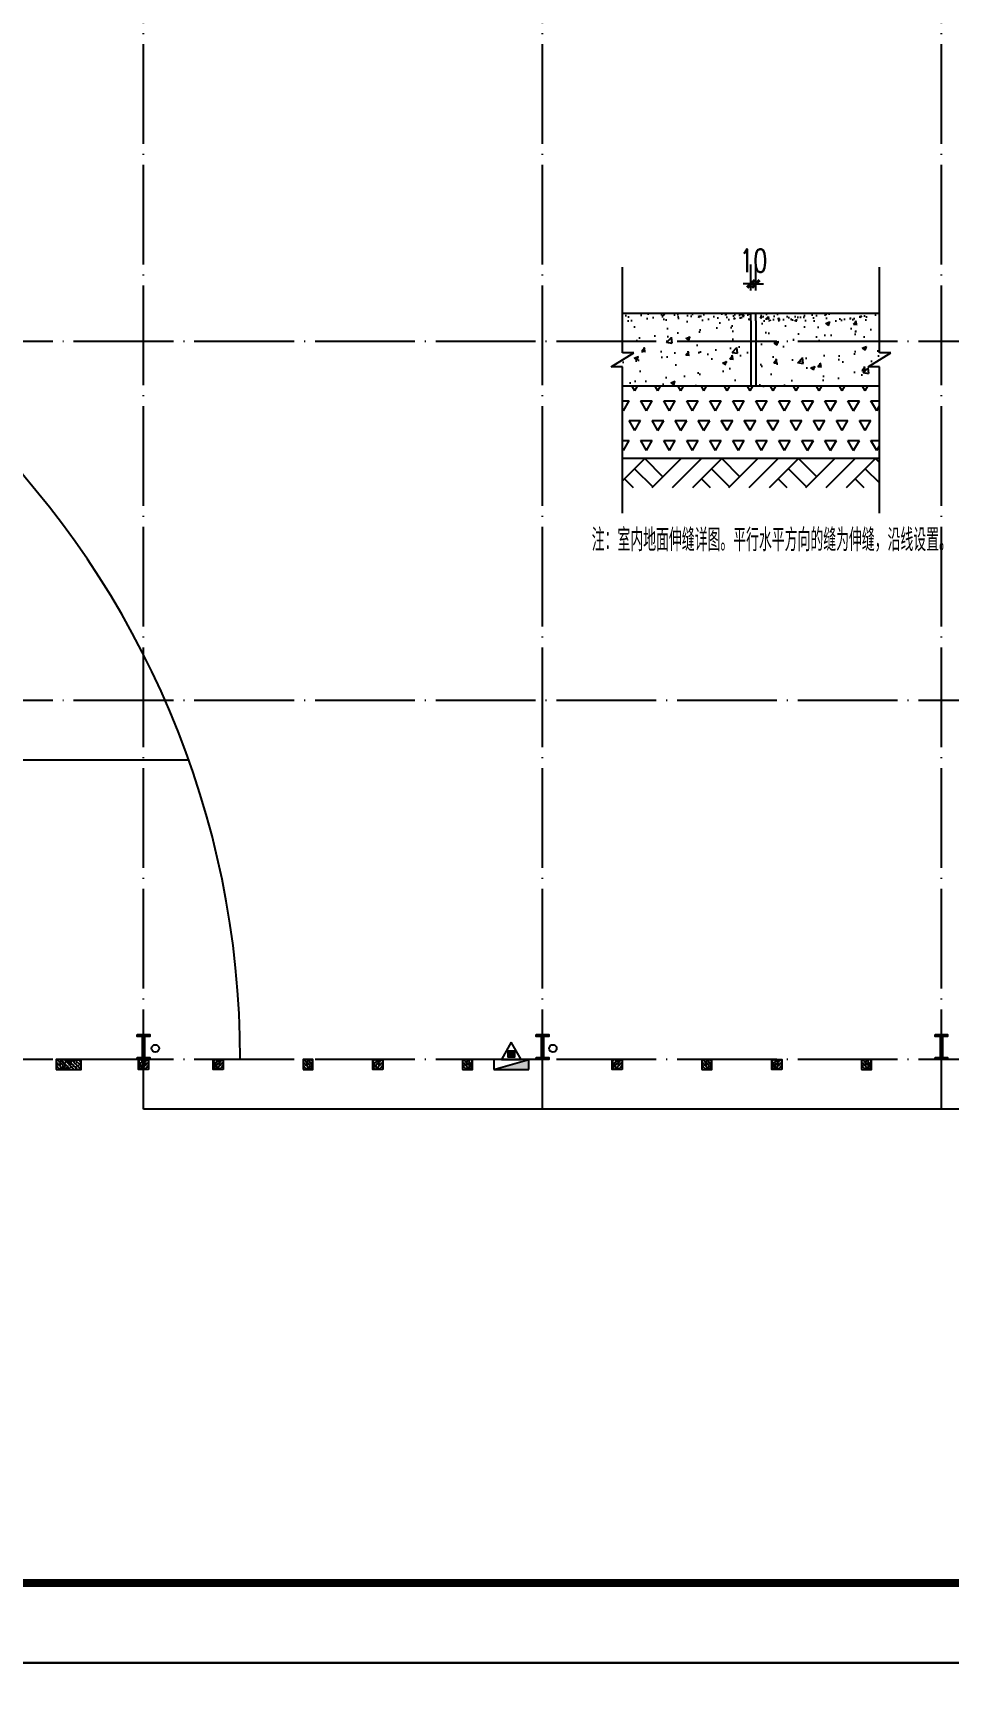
# Model space of a CAD drawing. Extents: x 1036631 to 1215829, y 514619 to 909419.
# Drawn here: x 1131059 to 1149412, y 715459 to 748897 of the extents above; entities that cross this region are included whole.
import ezdxf

# ---------------------------------------------------------------- set-up
doc = ezdxf.new("R2010")
doc.units = 0
doc.header["$LTSCALE"] = 1000
doc.header["$MEASUREMENT"] = 0
doc.linetypes.add('DOTE', pattern=[2.42, 2, -0.2, 0.02, -0.2])
for name, color, linetype in [('AXIS', 3, 'Continuous'), ('DOTE', 1, 'Continuous'), ('EQUIP_消火栓', 7, 'Continuous'), ('EQUIP_消防', 7, 'Continuous'), ('GZ', 7, 'Continuous'), ('PUB_TEXT', 7, 'Continuous'), ('PUB_TITLE', 4, 'Continuous'), ('VPIPE-消防', 1, 'TG_XH'), ('WALL', 9, 'Continuous'), ('刚柱', 2, 'Continuous'), ('卫浴', 7, 'Continuous'), ('填充', 8, 'Continuous'), ('散水', 32, 'Continuous'), ('线', 150, 'Continuous')]:
    doc.layers.add(name, color=color, linetype=linetype)
doc.styles.add('DIM_FONT', font='SIMPLEX', dxfattribs={"width": 0.7, "bigfont": 'GBCBIG'})
doc.styles.add('TG_LINETYPE', font='SIMPLEX', dxfattribs={"width": 0.8, "height": 3, "bigfont": 'HZTXT'})
doc.styles.add('TSSD_REIN', font='Tssdeng.shx', dxfattribs={"width": 0.7, "bigfont": 'tssdchn.shx'})
doc.linetypes.add('TG_XH', pattern='A,2,-0.6,["XH",TG_LINETYPE,S=0.1,R=0,X=-0.52,Y=-0.15],0', length=2.6)
doc.dimstyles.new('DIMN120', dxfattribs={"dimscale": 1.2, "dimtxt": 300, "dimasz": 100, "dimexe": 250, "dimexo": 300, "dimgap": 150, "dimtad": 1, "dimdec": 0, "dimzin": 0, "dimdsep": 46, "dimtxsty": 'DIM_FONT', "dimblk": 'ARCHTICK', "dimcen": 0.09, "dimclrt": 7, "dimazin": 2, "dimtfac": 1, "dimtdec": 0, "dimtix": 1, "dimtmove": 2, "dimatfit": 3, "dimldrblk": 'ARCHTICK', "dimfxl": 1, "dimtolj": 1, "dimtzin": 0, "dimarcsym": 0})

# ---------------------------------------------------------------- blocks, each defined once
blk = doc.blocks.new('sdhfxdhnfdhx')
h = blk.add_hatch(color=256)
h.paths.add_polyline_path([(3050366, 936899), (3050616, 936899), (3050616, 936859), (3050366, 936859)])
h.paths.add_polyline_path([(3050511, 937319), (3050511, 936899), (3050471, 936899), (3050471, 937319)])
h.paths.add_polyline_path([(3050366, 937359), (3050616, 937359), (3050616, 937319), (3050366, 937319)])
for points in [[(3050366, 937359), (3050616, 937359), (3050616, 937319), (3050366, 937319)], [(3050511, 937319), (3050511, 936899), (3050471, 936899), (3050471, 937319)], [(3050366, 936899), (3050616, 936899), (3050616, 936859), (3050366, 936859)]]:
    blk.add_lwpolyline(points, close=True)
blk = doc.blocks.new('_ArchTick')
at = {"color": 0, "linetype": 'ByBlock', "const_width": 0.4}
blk.add_lwpolyline([(-0.5, -0.5), (0.5, 0.5)], dxfattribs=at)
blk = doc.blocks.new('*D13')
at = {"layer": 'AXIS', "color": 0, "lineweight": -2}
for p, q in [((1321142, 939231), (1321142, 939633)), ((1321217, 939231), (1321217, 939633)), ((1321142, 939333), (1321022, 939333)), ((1321142, 939333), (1321217, 939333)), ((1321217, 939333), (1321337, 939333))]:
    blk.add_line(p, q, dxfattribs=at)
at = {"layer": 'Defpoints', "color": 0}
for p in [(1321217, 939333), (1321142, 938871), (1321217, 938871)]:
    blk.add_point(p, dxfattribs=at)
at = {"layer": 'AXIS', "color": 0, "lineweight": -2, "xscale": 120, "yscale": 120, "zscale": 120}
blk.add_blockref('_ArchTick', (1321142, 939333), dxfattribs=at)
at = {"layer": 'AXIS', "color": 0, "lineweight": -2, "xscale": 120, "yscale": 120, "zscale": 120, "rotation": 180}
blk.add_blockref('_ArchTick', (1321217, 939333), dxfattribs=at)
at = {"layer": 'AXIS', "color": 7, "insert": (1321180, 939693), "char_height": 360, "attachment_point": 5, "style": 'DIM_FONT'}
blk.add_mtext('\\A1;10', dxfattribs=at)
blk = doc.blocks.new('$ATTACHMENT$00000214')
h = blk.add_hatch()
h.set_pattern_fill('ANSI31', color=256, scale=200, style=0)
h.set_pattern_definition([(45, (-38543.802, -6842.639), (-17.67767, 17.67767), [])])
h.paths.add_polyline_path([(-65, 2), (65, 2), (65, -128), (-65, -128)])
for points in [[(0, 172), (-198, -172), (198, -172)], [(-65, 2), (65, 2), (65, -128), (-65, -128)]]:
    blk.add_lwpolyline(points, close=True)
blk = doc.blocks.new('$TwtSys$00000434')
for p, q in [((-0.5, 0.5), (-0.5, -0.5)), ((-0.5, -0.5), (0.5, 0.5)), ((0.5, 0.5), (-0.5, 0.5)), ((0.5, -0.5), (0.5, 0.5)), ((-0.5, -0.5), (0.5, -0.5))]:
    blk.add_line(p, q)
blk.add_solid([(0.5, -0.5), (0.5, 0.5), (-0.5, -0.5)])
blk = doc.blocks.new('xhs')
at = {"layer": 'EQUIP_消火栓', "xscale": 700.0000000000026, "yscale": 200, "zscale": 700, "rotation": 359.9999949910357}
blk.add_blockref('$TwtSys$00000434', (4416311, -1410339), dxfattribs=at)
at = {"layer": 'EQUIP_消防'}
blk.add_blockref('$ATTACHMENT$00000214', (4416311, -1410067), dxfattribs=at)
blk = doc.blocks.new('fgfdg4324')
at = {"layer": '填充'}
h = blk.add_hatch(dxfattribs=at)
h.set_pattern_fill('AR-CONC', color=256, scale=1.5, style=0)
h.set_pattern_definition([(50, (1162206.75, 984505.15), (273.277, -23.90863), [28.575, -314.325]), (355, (1162206.75, 984505.15), (-52.86424, 286.58496), [22.86, -251.46]), (100.451, (1162229.52, 984503.16), (220.41375, 262.67503), [24.285, -267.135]), (46.1842, (1162206.75, 984581.35), (406.61856, -63.0635), [42.8625, -471.4875]), (96.6356, (1162240.63, 984576.1), (356.10635, 371.1383), [36.4275, -400.7025]), (351.184, (1162206.75, 984581.35), (356.1069, 371.1377), [34.29, -377.19]), (21, (1162244.85, 984562.3), (227.42232, -153.39828), [28.575, -314.325]), (326, (1162244.85, 984562.3), (92.70304, 276.28195), [22.86, -251.46]), (71.4514, (1162263.8, 984549.52), (320.12474, 122.8843), [24.285, -267.135]), (37.5, (1162206.75, 984505.155), (4.632905, 126.83256), [0, -248.412, 0, -255.27, 0, -252.4125]), (7.5, (1162206.75, 984505.15), (100.22949, 150.27086), [0, -145.542, 0, -242.697, 0, -96.2025]), (327.5, (1162121.79, 984505.15), (203.38589, -8.593116), [0, -95.25, 0, -297.18, 0, -394.335]), (317.5, (1162083.69, 984505.15), (222.19377, 38.13974), [0, -123.825, 0, -197.358, 0, -280.035])])
h.paths.add_polyline_path([(1319149.9, 938871.2), (1319149.9, 938758.7), (1321142.3, 938758.7), (1321142.3, 938871.2)])
h.paths.add_polyline_path([(1323134.8, 938758.7), (1323134.8, 938871.2), (1321217.3, 938871.2), (1321217.3, 938758.7)])
h = blk.add_hatch(dxfattribs=at)
h.set_pattern_fill('AR-CONC', color=256, scale=3.75, style=0)
h.set_pattern_definition([(50, (1506437.95, 1761382.7), (683.1925, -59.77157), [71.4375, -785.8125]), (355, (1506437.95, 1761382.7), (-132.1606, 716.4624), [57.15, -628.65]), (100.451, (1506494.9, 1761377.7), (551.0344, 656.6876), [60.7125, -667.8375]), (46.1842, (1506437.95, 1761573.2), (1016.5464, -157.6587), [107.1563, -1178.7188]), (96.6356, (1506522.7, 1761560.1), (890.2659, 927.8458), [91.0687, -1001.7562]), (351.184, (1506438, 1761573.2), (890.2673, 927.8442), [85.725, -942.975]), (21, (1506533.2, 1761525.6), (568.5558, -383.4957), [71.4375, -785.8125]), (326, (1506533.2, 1761525.6), (231.7576, 690.7049), [57.15, -628.65]), (71.4514, (1506580.6, 1761493.6), (800.31184, 307.2107), [60.7125, -667.8375]), (37.5, (1506437.95, 1761382.7), (11.58226, 317.081396), [0, -621.03, 0, -638.175, 0, -631.03125]), (7.5, (1506437.95, 1761382.7), (250.57373, 375.67716), [0, -363.855, 0, -606.7425, 0, -240.50625]), (327.5, (1506225.54, 1761382.7), (508.46473, -21.48279), [0, -238.125, 0, -742.95, 0, -985.8375]), (317.5, (1506130.3, 1761382.7), (555.48443, 95.34934), [0, -309.5625, 0, -493.395, 0, -700.0875])])
h.paths.add_polyline_path([(1321217.3, 938758.7), (1321217.3, 937746.2), (1323134.8, 937746.2), (1323134.8, 938046.6), (1322960.5, 938046.6), (1323310.4, 938264.1), (1323134.8, 938264.1), (1323134.8, 938758.7)])
h.paths.add_polyline_path([(1319149.9, 938758.7), (1319149.9, 938264.1), (1319325.5, 938264.1), (1318975.6, 938046.6), (1319149.9, 938046.6), (1319149.9, 937746.2), (1321142.3, 937746.2), (1321142.3, 938758.7)])
h = blk.add_hatch(dxfattribs=at)
h.set_pattern_fill('TRIANG', color=256, scale=37.5, style=0)
h.set_pattern_definition([(60, (1506437.95, 1761382.7), (-178.59369, 309.33341), [178.59375, -178.59375]), (120, (1506437.95, 1761382.7), (-357.18744, 4e-05), [178.59375, -178.59375]), (0, (1506348.65, 1761537.37), (178.59375, 309.33337), [178.59375, -178.59375])])
h.paths.add_polyline_path([(1319149.9, 937746.2), (1319149.9, 936621.2), (1321326.3, 936621.2), (1323134.8, 936621.2), (1323134.8, 937746.2)])
blk.add_line((1323134.8, 936621.2), (1319149.9, 936621.2))
at = {"layer": 'AXIS'}
for p, q in [((1319149.9, 938264.1), (1319149.9, 939590.2)), ((1323134.8, 938264.1), (1323134.8, 939590.2)), ((1318975.6, 938046.6), (1319325.5, 938264.1)), ((1319149.9, 938046.6), (1318975.6, 938046.6)), ((1319325.5, 938264.1), (1319149.9, 938264.1)), ((1319149.9, 935774.5), (1319149.9, 938046.6)), ((1322960.5, 938046.6), (1323310.4, 938264.1)), ((1323134.8, 938046.6), (1322960.5, 938046.6)), ((1323310.4, 938264.1), (1323134.8, 938264.1)), ((1323134.8, 935774.5), (1323134.8, 938046.6))]:
    blk.add_line(p, q, dxfattribs=at)
at = {"layer": 'WALL'}
for p, q in [((1323134.8, 938871.2), (1319149.9, 938871.2)), ((1321142.3, 938758.7), (1321142.3, 937746.2)), ((1321217.3, 938758.7), (1321217.3, 937746.2)), ((1323134.8, 937746.2), (1319149.9, 937746.2))]:
    blk.add_line(p, q, dxfattribs=at)
at = {"layer": '填充'}
for p, q in [((1321142.3, 938758.7), (1321142.3, 938871.2)), ((1321217.3, 938758.7), (1321217.3, 938871.2)), ((1319149.9, 936275.9), (1319495.1, 936621.2)), ((1319495.1, 936621.2), (1319776.4, 936339.9)), ((1319607.6, 936171.2), (1320057.6, 936621.2)), ((1319922.6, 936171.2), (1320372.6, 936621.2)), ((1320237.6, 936171.2), (1320687.6, 936621.2)), ((1320687.6, 936621.2), (1320968.9, 936339.9)), ((1320800.1, 936171.2), (1321250.1, 936621.2)), ((1321115.1, 936171.2), (1321565.1, 936621.2)), ((1321430.1, 936171.2), (1321880.1, 936621.2)), ((1321880.1, 936621.2), (1322161.4, 936339.9)), ((1321992.6, 936171.2), (1322442.6, 936621.2)), ((1322307.6, 936171.2), (1322757.6, 936621.2)), ((1322622.6, 936171.2), (1323072.6, 936621.2)), ((1323072.6, 936621.2), (1323134.8, 936559.1)), ((1319180.1, 936306.2), (1319315.1, 936171.2)), ((1319337.6, 936463.7), (1319618.9, 936182.4)), ((1320372.6, 936306.2), (1320507.6, 936171.2)), ((1320530.1, 936463.7), (1320811.4, 936182.4)), ((1321565.1, 936306.2), (1321700.1, 936171.2)), ((1321722.6, 936463.7), (1322003.9, 936182.4)), ((1322757.6, 936306.2), (1322892.6, 936171.2)), ((1322915.1, 936463.7), (1323134.8, 936244.1))]:
    blk.add_line(p, q, dxfattribs=at)
at = {"layer": 'PUB_TEXT', "style": 'TSSD_REIN', "width": 0.6}
blk.add_text('注：室内地面伸缝详图。平行水平方向的缝为伸缝，沿线设置。', height=350, dxfattribs=at).set_placement((1318672.5, 935185))
at = {"layer": 'AXIS'}
dim = blk.add_aligned_dim(p1=(1321142.3, 938871.2), p2=(1321217.3, 938871.2), distance=462.1, text='10', dimstyle='DIMN120', dxfattribs=at)
dim.commit()
dim.dimension.update_dxf_attribs({"geometry": '*D13', "text_midpoint": (1321179.8, 939693.3)})

msp = doc.modelspace()

# ---------------------------------------------------------------- hatches: boundary and pattern name
at = {"layer": 'GZ'}
h = msp.add_hatch(dxfattribs=at)
h.set_pattern_fill('钢筋混凝土', color=256, scale=20, style=0)
h.set_pattern_definition([(315, (1078131.9, 803923.906), (-35.35534, -35.35534), []), (310, (1078131.9, 803923.9), (143.45204, 12.55043), [15, -165]), (5, (1078131.9, 803923.9), (-27.75027, -150.43843), [12, -132]), (259.5486, (1078143.86, 803924.95), (115.70188, -137.8879), [12.74804, -140.22842]), (313.8158, (1078131.9, 803883.9), (213.4482, 33.1038), [22.5, -247.5]), (263.3644, (1078149.69, 803886.66), (186.93254, -194.82357), [19.12206, -210.3426]), (8.8158, (1078131.9, 803883.9), (186.9324, -194.8237), [18, -198]), (339, (1078151.9, 803893.9), (119.38141, 80.52378), [15, -165]), (34, (1078151.9, 803893.9), (48.66307, -145.03), [12, -132]), (288.5486, (1078161.85, 803900.62), (168.04453, -64.5061), [12.74804, -140.22842]), (322.5, (1078131.9, 803923.906), (2.43197, -66.57877), [0, -130.4, 0, -134, 0, -132.5]), (352.5, (1078131.9, 803923.906), (52.61391, -78.88234), [0, -76.4, 0, -127.4, 0, -50.5]), (32.5, (1078087.3, 803923.906), (106.764487, 4.510974), [0, -50, 0, -156, 0, -207]), (42.5, (1078067.3, 803923.91), (116.63723, -20.021), [0, -65, 0, -103.6, 0, -147])])
h.paths.add_polyline_path([(1131517, 728119), (1132017, 728119), (1132017, 728319), (1131517, 728319)])
h = msp.add_hatch(dxfattribs=at)
h.set_pattern_fill('钢筋混凝土', color=256, scale=20, style=0)
h.set_pattern_definition([(225, (1186751.187, 803923.906), (35.35534, -35.35534), []), (230, (1186751.19, 803923.9), (-143.45204, 12.55043), [15, -165]), (175, (1186751.19, 803923.9), (27.75027, -150.43843), [12, -132]), (280.4514, (1186739.23, 803924.95), (-115.70188, -137.8879), [12.74804, -140.22842]), (226.1842, (1186751.19, 803883.9), (-213.4482, 33.1038), [22.5, -247.5]), (276.6356, (1186733.4, 803886.66), (-186.93254, -194.82357), [19.12206, -210.3426]), (171.1842, (1186751.19, 803883.9), (-186.9324, -194.8237), [18, -198]), (201, (1186731.19, 803893.9), (-119.38141, 80.52378), [15, -165]), (146, (1186731.19, 803893.9), (-48.66307, -145.03), [12, -132]), (251.4514, (1186721.24, 803900.62), (-168.04453, -64.5061), [12.74804, -140.22842]), (217.5, (1186751.187, 803923.906), (-2.43197, -66.57877), [0, -130.4, 0, -134, 0, -132.5]), (187.5, (1186751.19, 803923.906), (-52.61391, -78.88234), [0, -76.4, 0, -127.4, 0, -50.5]), (147.5, (1186795.787, 803923.906), (-106.764487, 4.510974), [0, -50, 0, -156, 0, -207]), (137.5, (1186815.79, 803923.91), (-116.63723, -20.021), [0, -65, 0, -103.6, 0, -147])])
h.paths.add_polyline_path([(1133367, 728119), (1133167, 728119), (1133167, 728319), (1133367, 728319)])
h = msp.add_hatch(dxfattribs=at)
h.set_pattern_fill('钢筋混凝土', color=256, scale=20, style=0)
h.set_pattern_definition([(225, (1188251.13, 803923.906), (35.35534, -35.35534), []), (230, (1188251.13, 803923.9), (-143.45204, 12.55043), [15, -165]), (175, (1188251.13, 803923.9), (27.75027, -150.43843), [12, -132]), (280.4514, (1188239.17, 803924.95), (-115.70188, -137.8879), [12.74804, -140.22842]), (226.1842, (1188251.13, 803883.9), (-213.4482, 33.1038), [22.5, -247.5]), (276.6356, (1188233.34, 803886.66), (-186.93254, -194.82357), [19.12206, -210.3426]), (171.1842, (1188251.13, 803883.9), (-186.9324, -194.8237), [18, -198]), (201, (1188231.13, 803893.9), (-119.38141, 80.52378), [15, -165]), (146, (1188231.13, 803893.9), (-48.66307, -145.03), [12, -132]), (251.4514, (1188221.18, 803900.62), (-168.04453, -64.5061), [12.74804, -140.22842]), (217.5, (1188251.13, 803923.906), (-2.43197, -66.57877), [0, -130.4, 0, -134, 0, -132.5]), (187.5, (1188251.13, 803923.906), (-52.61391, -78.88234), [0, -76.4, 0, -127.4, 0, -50.5]), (147.5, (1188295.73, 803923.906), (-106.764487, 4.510974), [0, -50, 0, -156, 0, -207]), (137.5, (1188315.73, 803923.91), (-116.63723, -20.021), [0, -65, 0, -103.6, 0, -147])])
h.paths.add_polyline_path([(1134866, 728119), (1134666, 728119), (1134666, 728319), (1134866, 728319)])
h = msp.add_hatch(dxfattribs=at)
h.set_pattern_fill('钢筋混凝土', color=256, scale=20, style=0)
h.set_pattern_definition([(315, (1083081.844, 803923.906), (-35.35534, -35.35534), []), (310, (1083081.84, 803923.9), (143.45204, 12.55043), [15, -165]), (5, (1083081.84, 803923.9), (-27.75027, -150.43843), [12, -132]), (259.5486, (1083093.8, 803924.95), (115.70188, -137.8879), [12.74804, -140.22842]), (313.8158, (1083081.84, 803883.9), (213.4482, 33.1038), [22.5, -247.5]), (263.3644, (1083099.63, 803886.66), (186.93254, -194.82357), [19.12206, -210.3426]), (8.8158, (1083081.84, 803883.9), (186.9324, -194.8237), [18, -198]), (339, (1083101.84, 803893.9), (119.38141, 80.52378), [15, -165]), (34, (1083101.84, 803893.9), (48.66307, -145.03), [12, -132]), (288.5486, (1083111.79, 803900.62), (168.04453, -64.5061), [12.74804, -140.22842]), (322.5, (1083081.844, 803923.906), (2.43197, -66.57877), [0, -130.4, 0, -134, 0, -132.5]), (352.5, (1083081.844, 803923.906), (52.61391, -78.88234), [0, -76.4, 0, -127.4, 0, -50.5]), (32.5, (1083037.244, 803923.906), (106.764487, 4.510974), [0, -50, 0, -156, 0, -207]), (42.5, (1083017.24, 803923.91), (116.63723, -20.021), [0, -65, 0, -103.6, 0, -147])])
h.paths.add_polyline_path([(1136466, 728119), (1136666, 728119), (1136666, 728319), (1136466, 728319)])
h = msp.add_hatch(dxfattribs=at)
h.set_pattern_fill('钢筋混凝土', color=256, scale=20, style=0)
h.set_pattern_definition([(225, (1191451.435, 803923.906), (35.35534, -35.35534), []), (230, (1191451.43, 803923.9), (-143.45204, 12.55043), [15, -165]), (175, (1191451.43, 803923.9), (27.75027, -150.43843), [12, -132]), (280.4514, (1191439.48, 803924.95), (-115.70188, -137.8879), [12.74804, -140.22842]), (226.1842, (1191451.43, 803883.9), (-213.4482, 33.1038), [22.5, -247.5]), (276.6356, (1191433.65, 803886.66), (-186.93254, -194.82357), [19.12206, -210.3426]), (171.1842, (1191451.43, 803883.9), (-186.9324, -194.8237), [18, -198]), (201, (1191431.43, 803893.9), (-119.38141, 80.52378), [15, -165]), (146, (1191431.43, 803893.9), (-48.66307, -145.03), [12, -132]), (251.4514, (1191421.49, 803900.62), (-168.04453, -64.5061), [12.74804, -140.22842]), (217.5, (1191451.435, 803923.906), (-2.43197, -66.57877), [0, -130.4, 0, -134, 0, -132.5]), (187.5, (1191451.435, 803923.906), (-52.61391, -78.88234), [0, -76.4, 0, -127.4, 0, -50.5]), (147.5, (1191496.035, 803923.906), (-106.764487, 4.510974), [0, -50, 0, -156, 0, -207]), (137.5, (1191516.035, 803923.91), (-116.63723, -20.021), [0, -65, 0, -103.6, 0, -147])])
h.paths.add_polyline_path([(1138067, 728119), (1137867, 728119), (1137867, 728319), (1138067, 728319)])
h = msp.add_hatch(dxfattribs=at)
h.set_pattern_fill('钢筋混凝土', color=256, scale=20, style=0)
h.set_pattern_definition([(315, (1086282.15, 803923.906), (-35.35534, -35.35534), []), (310, (1086282.15, 803923.9), (143.45204, 12.55043), [15, -165]), (5, (1086282.15, 803923.9), (-27.75027, -150.43843), [12, -132]), (259.5486, (1086294.1, 803924.95), (115.70188, -137.8879), [12.74804, -140.22842]), (313.8158, (1086282.15, 803883.9), (213.4482, 33.1038), [22.5, -247.5]), (263.3644, (1086299.94, 803886.66), (186.93254, -194.82357), [19.12206, -210.3426]), (8.8158, (1086282.15, 803883.9), (186.9324, -194.8237), [18, -198]), (339, (1086302.15, 803893.9), (119.38141, 80.52378), [15, -165]), (34, (1086302.15, 803893.9), (48.66307, -145.03), [12, -132]), (288.5486, (1086312.1, 803900.62), (168.04453, -64.5061), [12.74804, -140.22842]), (322.5, (1086282.15, 803923.906), (2.43197, -66.57877), [0, -130.4, 0, -134, 0, -132.5]), (352.5, (1086282.15, 803923.906), (52.61391, -78.88234), [0, -76.4, 0, -127.4, 0, -50.5]), (32.5, (1086237.55, 803923.906), (106.764487, 4.510974), [0, -50, 0, -156, 0, -207]), (42.5, (1086217.55, 803923.91), (116.63723, -20.021), [0, -65, 0, -103.6, 0, -147])])
h.paths.add_polyline_path([(1139667, 728119), (1139867, 728119), (1139867, 728319), (1139667, 728319)])
h = msp.add_hatch(dxfattribs=at)
h.set_pattern_fill('钢筋混凝土', color=256, scale=20, style=0)
h.set_pattern_definition([(225, (1196251.13, 803923.906), (35.35534, -35.35534), []), (230, (1196251.13, 803923.9), (-143.45204, 12.55043), [15, -165]), (175, (1196251.13, 803923.9), (27.75027, -150.43843), [12, -132]), (280.4514, (1196239.17, 803924.95), (-115.70188, -137.8879), [12.74804, -140.22842]), (226.1842, (1196251.13, 803883.9), (-213.4482, 33.1038), [22.5, -247.5]), (276.6356, (1196233.34, 803886.66), (-186.93254, -194.82357), [19.12206, -210.3426]), (171.1842, (1196251.13, 803883.9), (-186.9324, -194.8237), [18, -198]), (201, (1196231.13, 803893.9), (-119.38141, 80.52378), [15, -165]), (146, (1196231.13, 803893.9), (-48.66307, -145.03), [12, -132]), (251.4514, (1196221.18, 803900.62), (-168.04453, -64.5061), [12.74804, -140.22842]), (217.5, (1196251.13, 803923.906), (-2.43197, -66.57877), [0, -130.4, 0, -134, 0, -132.5]), (187.5, (1196251.13, 803923.906), (-52.61391, -78.88234), [0, -76.4, 0, -127.4, 0, -50.5]), (147.5, (1196295.73, 803923.906), (-106.764487, 4.510974), [0, -50, 0, -156, 0, -207]), (137.5, (1196315.73, 803923.91), (-116.63723, -20.021), [0, -65, 0, -103.6, 0, -147])])
h.paths.add_polyline_path([(1142866, 728119), (1142666, 728119), (1142666, 728319), (1142866, 728319)])
h = msp.add_hatch(dxfattribs=at)
h.set_pattern_fill('钢筋混凝土', color=256, scale=20, style=0)
h.set_pattern_definition([(315, (1091081.844, 803923.906), (-35.35534, -35.35534), []), (310, (1091081.84, 803923.9), (143.45204, 12.55043), [15, -165]), (5, (1091081.84, 803923.9), (-27.75027, -150.43843), [12, -132]), (259.5486, (1091093.8, 803924.95), (115.70188, -137.8879), [12.74804, -140.22842]), (313.8158, (1091081.84, 803883.9), (213.4482, 33.1038), [22.5, -247.5]), (263.3644, (1091099.63, 803886.66), (186.93254, -194.82357), [19.12206, -210.3426]), (8.8158, (1091081.84, 803883.9), (186.9324, -194.8237), [18, -198]), (339, (1091101.84, 803893.9), (119.38141, 80.52378), [15, -165]), (34, (1091101.84, 803893.9), (48.66307, -145.03), [12, -132]), (288.5486, (1091111.79, 803900.62), (168.04453, -64.5061), [12.74804, -140.22842]), (322.5, (1091081.844, 803923.906), (2.43197, -66.57877), [0, -130.4, 0, -134, 0, -132.5]), (352.5, (1091081.844, 803923.906), (52.61391, -78.88234), [0, -76.4, 0, -127.4, 0, -50.5]), (32.5, (1091037.244, 803923.906), (106.764487, 4.510974), [0, -50, 0, -156, 0, -207]), (42.5, (1091017.24, 803923.91), (116.63723, -20.021), [0, -65, 0, -103.6, 0, -147])])
h.paths.add_polyline_path([(1144466, 728119), (1144666, 728119), (1144666, 728319), (1144466, 728319)])
h = msp.add_hatch(dxfattribs=at)
h.set_pattern_fill('钢筋混凝土', color=256, scale=20, style=0)
h.set_pattern_definition([(225, (1199451.435, 803923.906), (35.35534, -35.35534), []), (230, (1199451.43, 803923.9), (-143.45204, 12.55043), [15, -165]), (175, (1199451.43, 803923.9), (27.75027, -150.43843), [12, -132]), (280.4514, (1199439.48, 803924.95), (-115.70188, -137.8879), [12.74804, -140.22842]), (226.1842, (1199451.43, 803883.9), (-213.4482, 33.1038), [22.5, -247.5]), (276.6356, (1199433.65, 803886.66), (-186.93254, -194.82357), [19.12206, -210.3426]), (171.1842, (1199451.43, 803883.9), (-186.9324, -194.8237), [18, -198]), (201, (1199431.43, 803893.9), (-119.38141, 80.52378), [15, -165]), (146, (1199431.43, 803893.9), (-48.66307, -145.03), [12, -132]), (251.4514, (1199421.49, 803900.62), (-168.04453, -64.5061), [12.74804, -140.22842]), (217.5, (1199451.435, 803923.906), (-2.43197, -66.57877), [0, -130.4, 0, -134, 0, -132.5]), (187.5, (1199451.435, 803923.906), (-52.61391, -78.88234), [0, -76.4, 0, -127.4, 0, -50.5]), (147.5, (1199496.035, 803923.906), (-106.764487, 4.510974), [0, -50, 0, -156, 0, -207]), (137.5, (1199516.035, 803923.91), (-116.63723, -20.021), [0, -65, 0, -103.6, 0, -147])])
h.paths.add_polyline_path([(1146067, 728119), (1145867, 728119), (1145867, 728319), (1146067, 728319)])
h = msp.add_hatch(dxfattribs=at)
h.set_pattern_fill('钢筋混凝土', color=256, scale=20, style=0)
h.set_pattern_definition([(315, (1094282.15, 803923.906), (-35.35534, -35.35534), []), (310, (1094282.15, 803923.9), (143.45204, 12.55043), [15, -165]), (5, (1094282.15, 803923.9), (-27.75027, -150.43843), [12, -132]), (259.5486, (1094294.1, 803924.95), (115.70188, -137.8879), [12.74804, -140.22842]), (313.8158, (1094282.15, 803883.9), (213.4482, 33.1038), [22.5, -247.5]), (263.3644, (1094299.94, 803886.66), (186.93254, -194.82357), [19.12206, -210.3426]), (8.8158, (1094282.15, 803883.9), (186.9324, -194.8237), [18, -198]), (339, (1094302.15, 803893.9), (119.38141, 80.52378), [15, -165]), (34, (1094302.15, 803893.9), (48.66307, -145.03), [12, -132]), (288.5486, (1094312.1, 803900.62), (168.04453, -64.5061), [12.74804, -140.22842]), (322.5, (1094282.15, 803923.906), (2.43197, -66.57877), [0, -130.4, 0, -134, 0, -132.5]), (352.5, (1094282.15, 803923.906), (52.61391, -78.88234), [0, -76.4, 0, -127.4, 0, -50.5]), (32.5, (1094237.55, 803923.906), (106.764487, 4.510974), [0, -50, 0, -156, 0, -207]), (42.5, (1094217.55, 803923.91), (116.63723, -20.021), [0, -65, 0, -103.6, 0, -147])])
h.paths.add_polyline_path([(1147667, 728119), (1147867, 728119), (1147867, 728319), (1147667, 728319)])

# ---------------------------------------------------------------- linework, layer by layer
at = {"layer": 'DOTE', "color": 251, "linetype": 'DOTE'}
for p, q in [((1133267, 727319), (1133267, 772319)), ((1141267, 727319), (1141267, 772319)), ((1149267, 727319), (1149267, 772319)), ((1182267, 742719), (1116267, 742719)), ((1182267, 735519), (1116267, 735519)), ((1182267, 728319), (1116267, 728319))]:
    msp.add_line(p, q, dxfattribs=at)
at = {"layer": 'DOTE', "color": 251, "linetype": 'ByBlock', "ltscale": 0.04}
msp.add_line((1134173, 734319), (1117267, 734319), dxfattribs=at)
msp.add_arc((1117267, 728319), 17940, 0, 90, dxfattribs=at)
at = {"layer": 'GZ'}
for points in [[(1131517, 728119), (1132017, 728119), (1132017, 728319), (1131517, 728319)], [(1133367, 728119), (1133167, 728119), (1133167, 728319), (1133367, 728319)], [(1134866, 728119), (1134666, 728119), (1134666, 728319), (1134866, 728319)], [(1136466, 728119), (1136666, 728119), (1136666, 728319), (1136466, 728319)], [(1138067, 728119), (1137867, 728119), (1137867, 728319), (1138067, 728319)], [(1139667, 728119), (1139867, 728119), (1139867, 728319), (1139667, 728319)], [(1142866, 728119), (1142666, 728119), (1142666, 728319), (1142866, 728319)], [(1144466, 728119), (1144666, 728119), (1144666, 728319), (1144466, 728319)], [(1146067, 728119), (1145867, 728119), (1145867, 728319), (1146067, 728319)], [(1147667, 728119), (1147867, 728119), (1147867, 728319), (1147667, 728319)]]:
    msp.add_lwpolyline(points, close=True, dxfattribs=at)
at = {"layer": 'PUB_TITLE'}
for points in [[(1096949, 716219), (1215829, 716219), (1215829, 783419), (1096949, 783419)], [(1096949, 649019), (1215829, 649019), (1215829, 716219), (1096949, 716219)]]:
    msp.add_lwpolyline(points, close=True, dxfattribs=at)
at = {"layer": 'PUB_TITLE', "const_width": 160}
msp.add_lwpolyline([(1100949, 717819), (1214229, 717819), (1214229, 781819), (1100949, 781819)], close=True, dxfattribs=at)
at = {"layer": '卫浴', "color": 1}
for centre in [(1133505, 728539), (1141477, 728539)]:
    msp.add_circle(centre, 75, dxfattribs=at)
at = {"layer": '散水'}
msp.add_lwpolyline([(1165267, 727319), (1133267, 727319)], dxfattribs=at)

# ---------------------------------------------------------------- block references
at = {"layer": 'VPIPE-消防', "color": 1}
msp.add_blockref('xhs', (-3275668, 2138557), dxfattribs=at)
at = {"layer": '刚柱'}
for p in [(-1917224, -208541), (-1909224, -208541), (-1901224, -208541)]:
    msp.add_blockref('sdhfxdhnfdhx', p, dxfattribs=at)
at = {"layer": '线', "xscale": 1.292543997522444, "yscale": 1.29254399985075, "zscale": 1.292544000691976}
msp.add_blockref('fgfdg4324', (-562186, -470257), dxfattribs=at)

doc.saveas('drawing.dxf')
